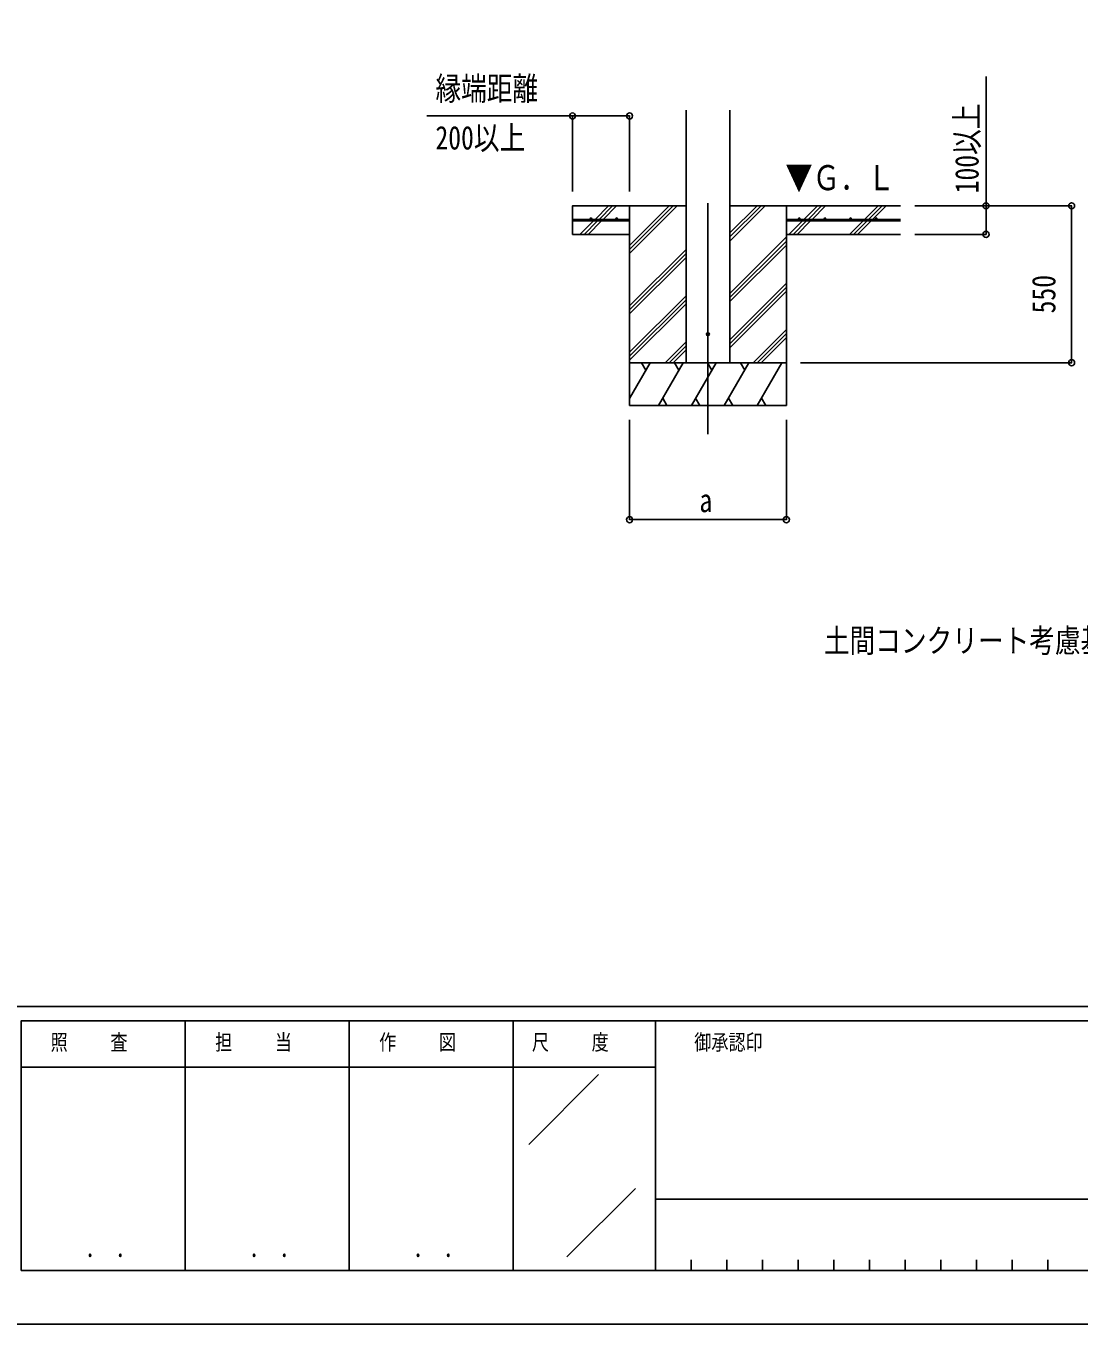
# Model space of a CAD drawing. Units: millimetres, scale not verified. Extents: x -10512 to 10512, y -7425 to 7425.
# Drawn here: x 3255 to 6947, y -7425 to -2875 of the extents above; entities that cross this region are included whole.
import ezdxf
from ezdxf.enums import TextEntityAlignment as Align

# ---------------------------------------------------------------- set-up
doc = ezdxf.new("R2010")
doc.units = ezdxf.units.MM
doc.header["$LTSCALE"] = 40
for name, color, linetype in [('0-2_USER1', 3, 'Continuous'), ('0-4_YKK_12', 2, 'Continuous'), ('0-5_YKK_13', 4, 'Continuous'), ('0-6_YKK_A1', 4, 'Continuous'), ('0-7_YKK_D', 6, 'Continuous'), ('0-8_YKK_ZWAK', 7, 'Continuous')]:
    doc.layers.add(name, color=color, linetype=linetype)
doc.styles.add('ＭＳ ゴシック', font='')
doc.styles.get('ＭＳ ゴシック').set_extended_font_data('MS Gothic')

msp = doc.modelspace()

# ---------------------------------------------------------------- linework, layer by layer
at = {"layer": '0-4_YKK_12'}
msp.add_line((5645.98, -3496.31), (5645.98, -4305.52), dxfattribs=at)
at = {"layer": '0-5_YKK_13'}
msp.add_circle((5645.98, -3955.52), 5, dxfattribs=at)
at = {"layer": '0-6_YKK_A1'}
for p, q in [((5568.98, -4055.52), (5568.98, -3170.17)), ((5722.98, -4055.52), (5722.98, -3170.17)), ((5249.94, -3553.02), (5297.44, -3505.52)), ((5264.09, -3553.02), (5311.59, -3505.52)), ((5278.23, -3553.02), (5325.73, -3505.52)), ((5370.98, -3505.52), (5370.98, -4205.52)), ((5370.98, -3672.4), (5537.86, -3505.52)), ((5370.98, -3658.26), (5523.72, -3505.52)), ((5370.98, -3644.11), (5509.58, -3505.52)), ((5722.98, -3628.77), (5846.23, -3505.52)), ((5722.98, -3614.62), (5832.09, -3505.52)), ((5722.98, -3600.48), (5817.94, -3505.52)), ((5722.98, -3505.52), (6320.98, -3505.52)), ((5920.98, -3505.52), (5920.98, -4205.52)), ((5982.58, -3553.02), (6030.08, -3505.52)), ((5996.72, -3553.02), (6044.22, -3505.52)), ((6010.86, -3553.02), (6058.36, -3505.52)), ((6194.71, -3553.02), (6242.21, -3505.52)), ((6208.85, -3553.02), (6256.35, -3505.52)), ((6222.99, -3553.02), (6270.49, -3505.52)), ((5370.98, -3553.02), (5170.98, -3553.02)), ((5370.98, -3558.02), (5170.98, -3558.02)), ((5198.85, -3604.11), (5244.94, -3558.02)), ((5211.59, -3605.52), (5259.09, -3558.02)), ((5225.73, -3605.52), (5273.23, -3558.02)), ((5370.98, -3553.02), (5370.98, -3558.02)), ((5920.98, -3553.02), (6320.98, -3553.02)), ((5920.98, -3553.02), (5920.98, -3558.02)), ((5920.98, -3558.02), (6320.98, -3558.02)), ((5930.08, -3605.52), (5977.58, -3558.02)), ((5944.22, -3605.52), (5991.72, -3558.02)), ((5958.36, -3605.52), (6005.86, -3558.02)), ((6142.21, -3605.52), (6189.71, -3558.02)), ((6156.35, -3605.52), (6203.85, -3558.02)), ((6170.49, -3605.52), (6217.99, -3558.02)), ((5370.98, -3605.52), (5170.98, -3605.52)), ((5722.98, -3812.61), (5920.98, -3614.61)), ((5722.98, -3826.75), (5920.98, -3628.76)), ((5920.98, -3605.52), (6320.98, -3605.52)), ((5370.98, -3856.24), (5568.98, -3658.25)), ((5370.98, -3870.39), (5568.98, -3672.39)), ((5722.98, -3840.9), (5920.98, -3642.9)), ((5370.98, -3884.53), (5568.98, -3686.53)), ((5370.98, -4018.38), (5568.98, -3820.38)), ((5722.98, -3974.74), (5920.98, -3776.74)), ((5722.98, -3988.88), (5920.98, -3790.89)), ((5722.98, -4003.03), (5920.98, -3805.03)), ((5370.98, -4032.52), (5568.98, -3834.52)), ((5370.98, -4046.66), (5568.98, -3848.66)), ((5804.34, -4055.52), (5920.98, -3938.88)), ((5818.48, -4055.52), (5920.98, -3953.02)), ((5495.97, -4055.52), (5568.98, -3982.51)), ((5510.11, -4055.52), (5568.98, -3996.65)), ((5832.62, -4055.52), (5920.98, -3967.16)), ((5524.26, -4055.52), (5568.98, -4010.79)), ((5920.98, -4055.52), (5370.98, -4055.52)), ((5370.98, -4180.97), (5443.41, -4055.52)), ((5428.41, -4081.5), (5413.41, -4055.52)), ((5472.28, -4205.52), (5558.88, -4055.52)), ((5543.88, -4081.5), (5528.88, -4055.52)), ((5587.75, -4205.52), (5674.35, -4055.52)), ((5659.35, -4081.5), (5644.35, -4055.52)), ((5703.22, -4205.52), (5789.82, -4055.52)), ((5774.82, -4081.5), (5759.82, -4055.52)), ((5818.69, -4205.52), (5905.29, -4055.52)), ((5875.29, -4055.52), (5875.29, -4055.52)), ((5487.27, -4179.54), (5502.27, -4205.52)), ((5602.74, -4179.54), (5617.74, -4205.52)), ((5718.22, -4179.54), (5733.21, -4205.52)), ((5833.68, -4179.54), (5848.68, -4205.52)), ((5370.98, -4205.52), (5920.98, -4205.52))]:
    msp.add_line(p, q, dxfattribs=at)
msp.add_lwpolyline([(5568.98, -3505.52), (5170.98, -3505.52), (5170.98, -3605.52)], dxfattribs=at)
for centre in [(5235.98, -3550.52), (5325.98, -3550.52), (5965.98, -3550.52), (6055.98, -3550.52), (6145.98, -3550.52), (6235.98, -3550.52)]:
    msp.add_circle(centre, 2.5, dxfattribs=at)
at = {"layer": '0-7_YKK_D'}
for p, q in [((5170.98, -3455.52), (5170.98, -3189.26)), ((5370.98, -3455.52), (5370.98, -3189.26)), ((6370.98, -3505.52), (6921.98, -3505.52)), ((6370.98, -3505.52), (6621.98, -3505.52)), ((6920.98, -4055.52), (6920.98, -3505.52)), ((6370.98, -3605.52), (6621.98, -3605.52)), ((5970.98, -4055.52), (6921.98, -4055.52)), ((5370.98, -4255.52), (5370.98, -4606.52)), ((5920.98, -4255.52), (5920.98, -4606.52)), ((5370.98, -4605.52), (5920.98, -4605.52))]:
    msp.add_line(p, q, dxfattribs=at)
for points in [[(6620.98, -3605.52), (6620.98, -3505.52), (6620.98, -3052.22)], [(5370.98, -3190.26), (5170.98, -3190.26), (4660.48, -3190.26)]]:
    msp.add_lwpolyline(points, dxfattribs=at)
for centre in [(5170.98, -3190.26), (5370.98, -3190.26), (6620.98, -3505.52), (6920.98, -3505.52), (6620.98, -3605.52), (6920.98, -4055.52), (5370.98, -4605.52), (5920.98, -4605.52)]:
    msp.add_circle(centre, 10.62, dxfattribs=at)
at = {"layer": '0-8_YKK_ZWAK'}
for p, q in [((9737.55, -6312.5), (-9762.45, -6312.5)), ((3812.55, -6362.5), (3812.55, -7237.5)), ((4387.55, -6362.5), (4387.55, -7237.5)), ((4962.55, -6362.5), (4962.55, -7237.5)), ((5462.55, -6362.5), (4962.55, -6362.5)), ((8043.8, -6362.5), (5462.55, -6362.5)), ((5462.55, -6362.5), (5462.55, -7237.5)), ((4962.55, -6525), (3237.55, -6525)), ((4962.55, -6525), (5462.55, -6525)), ((5017.76, -6795.73), (5262.59, -6550.9)), ((5151.68, -7189.97), (5392.23, -6949.42)), ((5462.55, -6987.5), (8043.8, -6987.5)), ((5587.55, -7200), (5587.55, -7237.5)), ((5712.55, -7200), (5712.55, -7237.5)), ((5837.55, -7200), (5837.55, -7237.5)), ((5962.55, -7200), (5962.55, -7237.5)), ((6087.55, -7200), (6087.55, -7237.5)), ((6212.55, -7200), (6212.55, -7237.5)), ((6337.55, -7200), (6337.55, -7237.5)), ((6462.55, -7200), (6462.55, -7237.5)), ((6587.55, -7200), (6587.55, -7237.5)), ((6712.55, -7200), (6712.55, -7237.5)), ((6837.55, -7200), (6837.55, -7237.5)), ((3237.55, -7237.5), (4962.55, -7237.5)), ((4962.55, -7237.5), (5462.55, -7237.5)), ((5462.55, -7237.5), (8043.8, -7237.5))]:
    msp.add_line(p, q, dxfattribs=at)
msp.add_lwpolyline([(-10512.5, -7425), (10512.5, -7425), (10512.5, 7425), (-10512.5, 7425)], close=True, dxfattribs=at)
msp.add_lwpolyline([(4962.55, -6362.5), (3237.55, -6362.5), (3237.55, -7237.5)], dxfattribs=at)

# ---------------------------------------------------------------- texts
at = {"layer": '0-2_USER1', "style": 'ＭＳ ゴシック', "width": 0.8}
msp.add_text('土間コンクリート考慮基礎の場合', height=82.48, dxfattribs=at).set_placement((6052.5, -5095.52), align=Align.BOTTOM_LEFT)
at = {"layer": '0-6_YKK_A1', "style": 'ＭＳ ゴシック', "width": 0.8}
msp.add_text('▼Ｇ．Ｌ', height=87.98, dxfattribs=at).set_placement((5917.11, -3477.07), align=Align.BOTTOM_LEFT)
at = {"layer": '0-7_YKK_D', "style": 'ＭＳ ゴシック', "width": 0.8}
for s, p in [('縁端距離', (4690.48, -3160.26)), ('200以上', (4690.48, -3332.76)), ('a', (5615.98, -4603.85))]:
    msp.add_text(s, height=82.48, dxfattribs=at).set_placement(p, align=Align.BOTTOM_LEFT)
for s, p in [('100以上', (6619.58, -3461.62)), ('550', (6888.98, -3882.52))]:
    msp.add_text(s, height=82.48, rotation=90, dxfattribs=at).set_placement(p, align=Align.BOTTOM_LEFT)
at = {"layer": '0-8_YKK_ZWAK', "style": 'ＭＳ ゴシック', "width": 0.8}
for s, height, p in [('照     査', 54.99, (3341.05, -6481.25)), ('担     当', 54.99, (3918.05, -6481.25)), ('作     図', 54.99, (4493.05, -6481.25)), ('尺     度', 54.99, (5028.55, -6481.25)), ('御承認印', 54.99, (5597.85, -6481.25)), ('． ．', 64.79, (3462.5, -7210.88)), ('． ．', 64.79, (4037.5, -7210.88)), ('． ．', 64.79, (4612.5, -7210.88))]:
    msp.add_text(s, height=height, dxfattribs=at).set_placement(p, align=Align.BOTTOM_LEFT)

doc.saveas('drawing.dxf')
